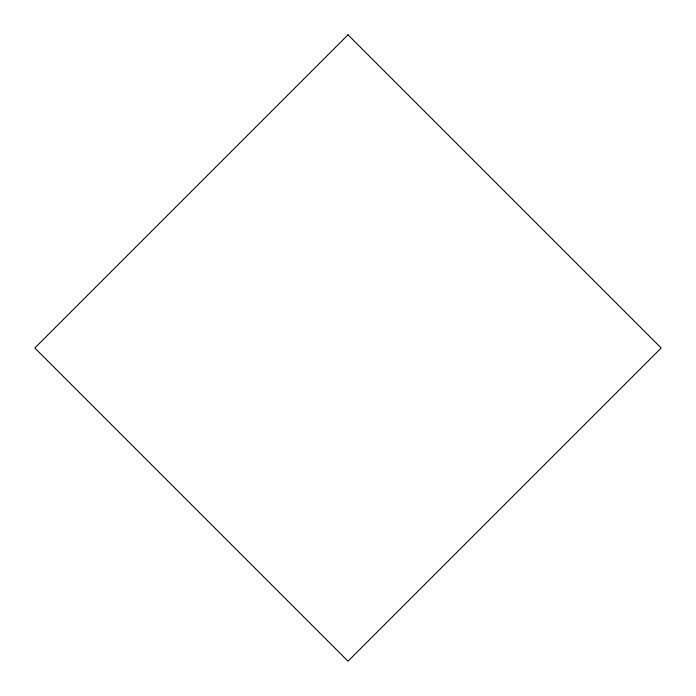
<?xml version="1.0" encoding="UTF-8"?>
<svg xmlns="http://www.w3.org/2000/svg" width="696" height="696" viewBox="0 0 696 696"><rect width="100%" height="100%" fill="white"/><g stroke="black" fill="none" stroke-linecap="round" stroke-linejoin="round"><path stroke-width="1.04" d="M348 34.8L34.8 348L348 661.2L661.2 348L348 34.8"/></g></svg>
